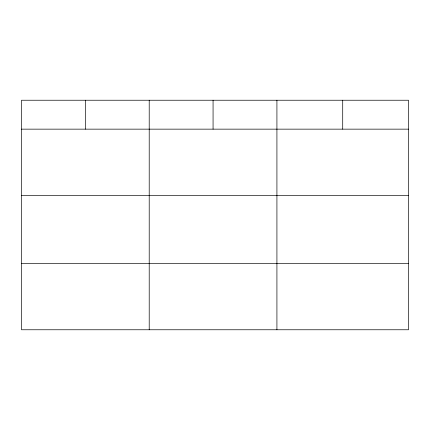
<?xml version="1.0" encoding="UTF-8"?>
<svg xmlns="http://www.w3.org/2000/svg" width="430" height="430" viewBox="0 0 430 430"><rect width="100%" height="100%" fill="white"/><g stroke="black" fill="none" stroke-linecap="round" stroke-linejoin="round"><path stroke-width="0.64" d="M408.5 195.354L408.5 100.233L21.5 100.233L21.5 329.767L408.5 329.767L408.5 195.354L21.5 195.354M21.5 129.15L408.5 129.15M21.5 263.563L408.5 263.563M342.71 100.233L342.71 129.15M276.92 100.233L276.92 329.767M213.065 100.233L213.065 129.15M149.21 100.233L149.21 329.767M85.355 100.233L85.355 129.15"/></g></svg>
